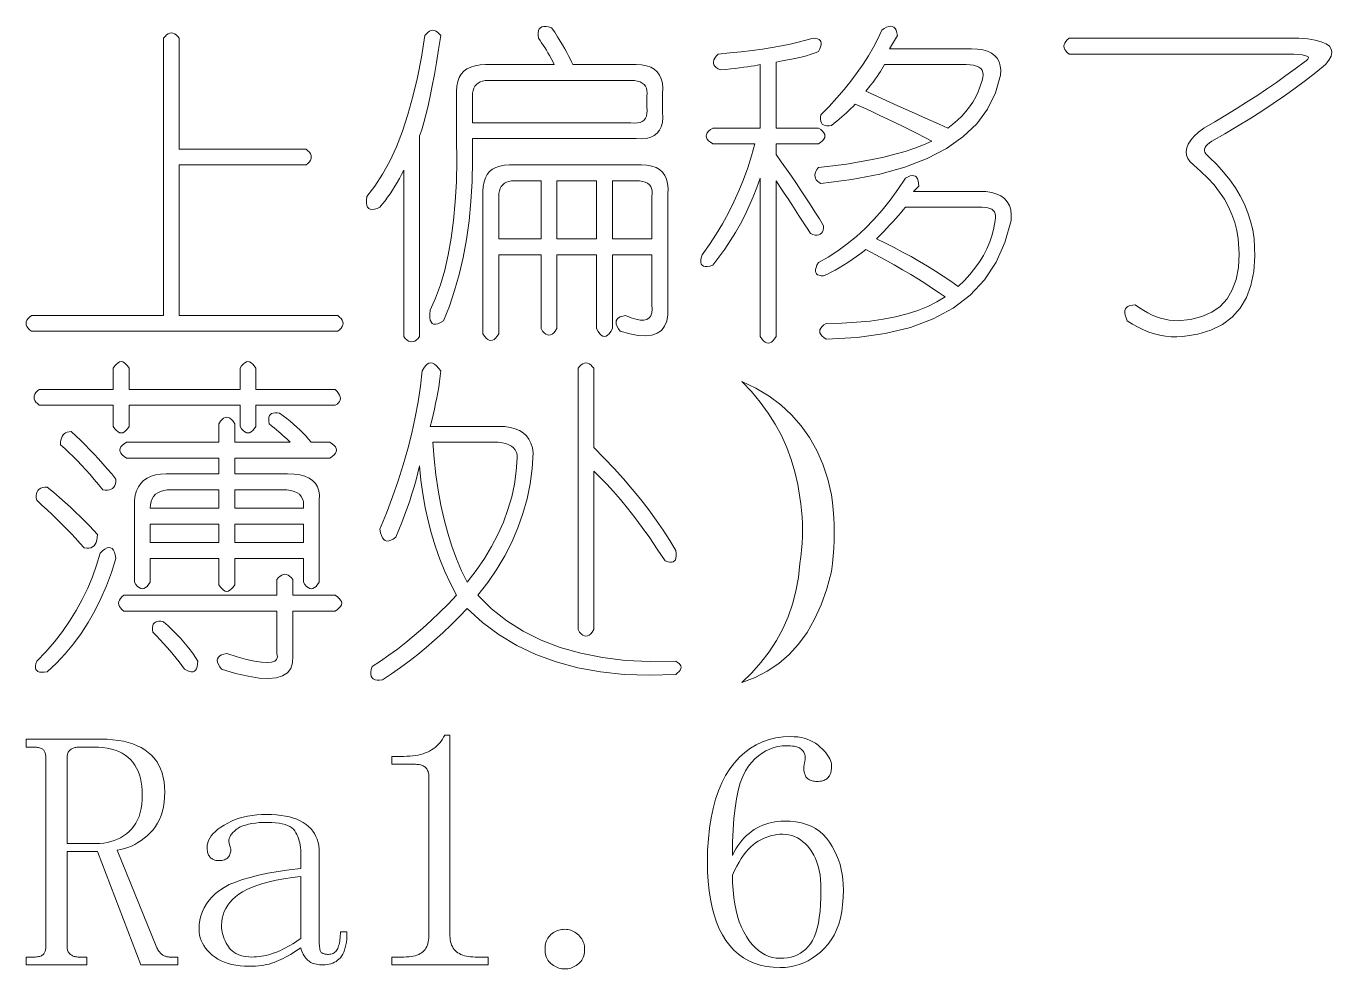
# Model space of a CAD drawing. Extents: x 0 to 297, y 0 to 210.
# Drawn here: x 119.54 to 139.32, y 30.98 to 45.27 of the extents above; entities that cross this region are included whole.
import ezdxf

# ---------------------------------------------------------------- set-up
doc = ezdxf.new("R2010")
doc.units = 0

msp = doc.modelspace()

# ---------------------------------------------------------------- linework, layer by layer
at = {"color": 255, "lineweight": 13}
for points in [[(121.861, 45.082), (121.861, 43.402), (123.781, 43.402), (123.81, 43.378), (123.832, 43.354), (123.848, 43.33), (123.858, 43.306), (123.861, 43.282), (123.858, 43.258), (123.848, 43.234), (123.832, 43.21), (123.81, 43.186), (123.781, 43.162), (121.861, 43.162), (121.861, 40.882), (124.261, 40.882), (124.29, 40.858), (124.312, 40.834), (124.328, 40.81), (124.338, 40.786), (124.341, 40.762), (124.338, 40.738), (124.328, 40.714), (124.312, 40.69), (124.29, 40.666), (124.261, 40.642), (119.621, 40.642), (119.592, 40.666), (119.57, 40.69), (119.554, 40.714), (119.544, 40.738), (119.541, 40.762), (119.544, 40.786), (119.554, 40.81), (119.57, 40.834), (119.592, 40.858), (119.621, 40.882), (121.621, 40.882), (121.621, 45.082), (121.645, 45.111), (121.669, 45.133), (121.693, 45.149), (121.717, 45.159), (121.741, 45.162), (121.765, 45.159), (121.789, 45.149), (121.813, 45.133), (121.837, 45.111)], [(125.581, 45.122), (125.605, 45.151), (125.629, 45.173), (125.653, 45.189), (125.677, 45.199), (125.701, 45.202), (125.725, 45.199), (125.749, 45.189), (125.773, 45.173), (125.797, 45.151), (125.821, 45.122), (125.789, 44.912), (125.757, 44.716), (125.725, 44.532), (125.693, 44.36), (125.661, 44.202), (125.629, 44.056), (125.597, 43.924), (125.565, 43.804), (125.533, 43.696), (125.501, 43.602), (125.501, 40.562), (125.477, 40.533), (125.453, 40.511), (125.429, 40.495), (125.405, 40.485), (125.381, 40.482), (125.357, 40.485), (125.333, 40.495), (125.309, 40.511), (125.285, 40.533), (125.261, 40.562), (125.261, 43.082), (125.229, 43.019), (125.195, 42.957), (125.161, 42.897), (125.127, 42.839), (125.091, 42.782), (125.055, 42.727), (125.017, 42.673), (124.979, 42.621), (124.941, 42.571), (124.901, 42.522), (124.856, 42.502), (124.816, 42.49), (124.782, 42.486), (124.754, 42.49), (124.731, 42.502), (124.714, 42.522), (124.702, 42.55), (124.696, 42.586), (124.696, 42.63), (124.701, 42.682), (124.825, 42.843), (124.941, 43.023), (125.049, 43.221), (125.149, 43.437), (125.241, 43.672), (125.325, 43.925), (125.401, 44.197), (125.469, 44.487), (125.529, 44.795)], [(127.501, 45.242), (127.547, 45.172), (127.591, 45.104), (127.631, 45.04), (127.667, 44.98), (127.701, 44.922), (127.731, 44.868), (127.759, 44.816), (127.783, 44.768), (127.803, 44.724), (127.821, 44.682), (128.781, 44.682), (128.864, 44.678), (128.938, 44.664), (129.002, 44.642), (129.056, 44.612), (129.101, 44.572), (129.136, 44.524), (129.162, 44.466), (129.178, 44.4), (129.184, 44.326), (129.181, 44.242), (129.181, 43.962), (129.184, 43.879), (129.178, 43.805), (129.162, 43.741), (129.136, 43.687), (129.101, 43.642), (129.056, 43.607), (129.002, 43.581), (128.938, 43.565), (128.864, 43.559), (128.781, 43.562), (126.301, 43.562), (126.304, 43.232), (126.296, 42.914), (126.278, 42.608), (126.25, 42.314), (126.211, 42.032), (126.162, 41.762), (126.102, 41.504), (126.032, 41.258), (125.952, 41.024), (125.861, 40.802), (125.816, 40.775), (125.776, 40.757), (125.742, 40.749), (125.714, 40.751), (125.691, 40.762), (125.674, 40.783), (125.662, 40.813), (125.656, 40.853), (125.656, 40.903), (125.661, 40.962), (125.744, 41.146), (125.818, 41.348), (125.882, 41.566), (125.936, 41.8), (125.981, 42.052), (126.016, 42.32), (126.042, 42.606), (126.058, 42.908), (126.064, 43.226), (126.061, 43.562), (126.061, 44.282), (126.065, 44.358), (126.079, 44.426), (126.101, 44.486), (126.131, 44.538), (126.171, 44.582), (126.219, 44.618), (126.277, 44.646), (126.343, 44.666), (126.417, 44.678), (126.501, 44.682), (127.541, 44.682), (127.517, 44.729), (127.493, 44.775), (127.469, 44.819), (127.445, 44.861), (127.421, 44.902), (127.397, 44.941), (127.373, 44.979), (127.349, 45.015), (127.325, 45.049), (127.301, 45.082), (127.296, 45.127), (127.296, 45.165), (127.302, 45.197), (127.314, 45.223), (127.331, 45.242), (127.354, 45.255), (127.382, 45.261), (127.416, 45.261), (127.456, 45.255)], [(132.501, 45.202), (132.539, 45.23), (132.575, 45.25), (132.607, 45.262), (132.635, 45.266), (132.661, 45.262), (132.683, 45.25), (132.703, 45.23), (132.719, 45.202), (132.731, 45.166), (132.741, 45.122), (132.621, 44.922), (133.861, 44.922), (133.952, 44.918), (134.032, 44.906), (134.102, 44.886), (134.162, 44.858), (134.211, 44.822), (134.25, 44.778), (134.278, 44.726), (134.296, 44.666), (134.304, 44.598), (134.301, 44.522), (134.223, 44.254), (134.103, 44.008), (133.939, 43.786), (133.731, 43.588), (133.481, 43.412), (133.187, 43.26), (132.851, 43.13), (132.471, 43.024), (132.047, 42.942), (131.581, 42.882), (131.552, 42.899), (131.528, 42.917), (131.51, 42.937), (131.498, 42.959), (131.491, 42.982), (131.49, 43.007), (131.494, 43.033), (131.504, 43.061), (131.52, 43.091), (131.541, 43.122), (131.76, 43.148), (131.968, 43.176), (132.166, 43.208), (132.354, 43.244), (132.531, 43.282), (132.698, 43.324), (132.854, 43.368), (133, 43.416), (133.136, 43.468), (133.261, 43.522), (133.156, 43.578), (133.048, 43.634), (132.938, 43.69), (132.826, 43.746), (132.711, 43.802), (132.594, 43.858), (132.474, 43.914), (132.352, 43.97), (132.228, 44.026), (132.101, 44.082), (132.069, 44.05), (132.035, 44.018), (132.001, 43.986), (131.967, 43.954), (131.931, 43.922), (131.895, 43.89), (131.857, 43.858), (131.819, 43.826), (131.781, 43.794), (131.741, 43.762), (131.703, 43.756), (131.671, 43.756), (131.643, 43.76), (131.619, 43.768), (131.601, 43.782), (131.587, 43.8), (131.579, 43.824), (131.575, 43.852), (131.575, 43.884), (131.581, 43.922), (131.705, 44.05), (131.823, 44.178), (131.933, 44.306), (132.035, 44.434), (132.131, 44.562), (132.219, 44.69), (132.301, 44.818), (132.375, 44.946), (132.441, 45.074)], [(131.461, 45.082), (131.498, 45.08), (131.528, 45.074), (131.552, 45.064), (131.57, 45.05), (131.581, 45.032), (131.586, 45.01), (131.584, 44.984), (131.576, 44.954), (131.562, 44.92), (131.541, 44.882), (131.506, 44.866), (131.464, 44.85), (131.416, 44.834), (131.362, 44.818), (131.301, 44.802), (131.234, 44.786), (131.16, 44.77), (131.08, 44.754), (130.994, 44.738), (130.901, 44.722), (130.901, 43.722), (131.541, 43.722), (131.577, 43.698), (131.605, 43.674), (131.625, 43.65), (131.637, 43.626), (131.641, 43.602), (131.637, 43.578), (131.625, 43.554), (131.605, 43.53), (131.577, 43.506), (131.541, 43.482), (130.901, 43.482), (130.901, 43.322), (130.98, 43.21), (131.058, 43.1), (131.134, 42.99), (131.208, 42.88), (131.281, 42.772), (131.352, 42.664), (131.422, 42.558), (131.49, 42.452), (131.556, 42.346), (131.621, 42.242), (131.619, 42.205), (131.613, 42.173), (131.603, 42.147), (131.589, 42.127), (131.571, 42.112), (131.549, 42.103), (131.523, 42.099), (131.493, 42.101), (131.459, 42.109), (131.421, 42.122), (131.38, 42.188), (131.336, 42.256), (131.29, 42.328), (131.242, 42.404), (131.191, 42.482), (131.138, 42.564), (131.082, 42.648), (131.024, 42.736), (130.964, 42.828), (130.901, 42.922), (130.901, 40.562), (130.877, 40.526), (130.853, 40.498), (130.829, 40.478), (130.805, 40.466), (130.781, 40.462), (130.757, 40.466), (130.733, 40.478), (130.709, 40.498), (130.685, 40.526), (130.661, 40.562), (130.661, 42.962), (130.611, 42.819), (130.555, 42.679), (130.495, 42.541), (130.431, 42.405), (130.361, 42.272), (130.287, 42.141), (130.207, 42.013), (130.123, 41.887), (130.035, 41.763), (129.941, 41.642), (129.896, 41.629), (129.858, 41.623), (129.826, 41.623), (129.8, 41.629), (129.781, 41.642), (129.768, 41.661), (129.762, 41.687), (129.762, 41.719), (129.768, 41.757), (129.781, 41.802), (129.89, 41.956), (129.992, 42.112), (130.088, 42.272), (130.178, 42.436), (130.261, 42.602), (130.338, 42.772), (130.408, 42.944), (130.472, 43.12), (130.53, 43.3), (130.581, 43.482), (129.941, 43.482), (129.905, 43.506), (129.877, 43.53), (129.857, 43.554), (129.845, 43.578), (129.841, 43.602), (129.845, 43.626), (129.857, 43.65), (129.877, 43.674), (129.905, 43.698), (129.941, 43.722), (130.661, 43.722), (130.661, 44.682), (130.619, 44.674), (130.573, 44.666), (130.523, 44.658), (130.469, 44.65), (130.411, 44.642), (130.349, 44.634), (130.283, 44.626), (130.213, 44.618), (130.139, 44.61), (130.061, 44.602), (130.025, 44.619), (129.995, 44.637), (129.973, 44.657), (129.959, 44.679), (129.951, 44.702), (129.951, 44.727), (129.957, 44.753), (129.971, 44.781), (129.993, 44.811), (130.021, 44.842), (130.201, 44.859), (130.373, 44.877), (130.537, 44.897), (130.693, 44.919), (130.841, 44.942), (130.981, 44.967), (131.113, 44.993), (131.237, 45.021), (131.353, 45.051)], [(135.341, 45.082), (138.821, 45.082), (138.955, 45.071), (139.067, 45.053), (139.159, 45.029), (139.231, 44.999), (139.281, 44.962), (139.311, 44.919), (139.319, 44.869), (139.307, 44.813), (139.275, 44.751), (139.221, 44.682), (139.074, 44.562), (138.922, 44.444), (138.764, 44.326), (138.6, 44.208), (138.431, 44.092), (138.256, 43.976), (138.076, 43.862), (137.89, 43.748), (137.698, 43.634), (137.501, 43.522), (137.465, 43.498), (137.435, 43.474), (137.413, 43.45), (137.399, 43.426), (137.391, 43.402), (137.391, 43.378), (137.397, 43.354), (137.411, 43.33), (137.433, 43.306), (137.461, 43.282), (137.576, 43.169), (137.68, 43.053), (137.774, 42.935), (137.858, 42.815), (137.931, 42.692), (137.994, 42.567), (138.046, 42.439), (138.088, 42.309), (138.12, 42.177), (138.141, 42.042), (138.152, 41.782), (138.136, 41.548), (138.094, 41.338), (138.026, 41.152), (137.931, 40.992), (137.81, 40.856), (137.662, 40.746), (137.488, 40.66), (137.288, 40.598), (137.061, 40.562), (136.973, 40.557), (136.887, 40.559), (136.801, 40.567), (136.715, 40.581), (136.631, 40.602), (136.547, 40.629), (136.465, 40.663), (136.383, 40.703), (136.301, 40.749), (136.221, 40.802), (136.201, 40.848), (136.187, 40.888), (136.181, 40.924), (136.183, 40.956), (136.191, 40.982), (136.207, 41.004), (136.229, 41.02), (136.259, 41.032), (136.297, 41.04), (136.341, 41.042), (136.405, 40.996), (136.469, 40.956), (136.533, 40.92), (136.597, 40.888), (136.661, 40.862), (136.725, 40.84), (136.789, 40.824), (136.853, 40.812), (136.917, 40.804), (136.981, 40.802), (137.177, 40.822), (137.351, 40.864), (137.501, 40.93), (137.627, 41.02), (137.731, 41.132), (137.811, 41.268), (137.869, 41.426), (137.903, 41.608), (137.913, 41.814), (137.901, 42.042), (137.88, 42.168), (137.848, 42.292), (137.806, 42.412), (137.754, 42.528), (137.691, 42.642), (137.618, 42.752), (137.534, 42.86), (137.44, 42.964), (137.336, 43.064), (137.221, 43.162), (137.172, 43.211), (137.138, 43.261), (137.118, 43.313), (137.112, 43.367), (137.121, 43.422), (137.144, 43.479), (137.182, 43.537), (137.234, 43.597), (137.3, 43.659), (137.381, 43.722), (137.547, 43.818), (137.711, 43.916), (137.871, 44.014), (138.027, 44.112), (138.181, 44.212), (138.331, 44.312), (138.479, 44.414), (138.623, 44.516), (138.763, 44.618), (138.901, 44.722), (138.935, 44.745), (138.955, 44.765), (138.963, 44.783), (138.959, 44.799), (138.941, 44.812), (138.911, 44.823), (138.867, 44.831), (138.811, 44.837), (138.743, 44.841), (138.661, 44.842), (135.341, 44.842), (135.312, 44.866), (135.29, 44.89), (135.274, 44.914), (135.264, 44.938), (135.261, 44.962), (135.264, 44.986), (135.274, 45.01), (135.29, 45.034), (135.312, 45.058)], [(133.781, 44.682), (132.541, 44.682), (132.524, 44.649), (132.504, 44.615), (132.482, 44.579), (132.458, 44.541), (132.431, 44.502), (132.402, 44.461), (132.37, 44.419), (132.336, 44.375), (132.3, 44.329), (132.261, 44.282), (132.381, 44.226), (132.503, 44.17), (132.625, 44.114), (132.747, 44.058), (132.871, 44.002), (132.995, 43.946), (133.121, 43.89), (133.247, 43.834), (133.373, 43.778), (133.501, 43.722), (133.578, 43.78), (133.65, 43.84), (133.716, 43.904), (133.776, 43.972), (133.831, 44.042), (133.88, 44.116), (133.924, 44.192), (133.962, 44.272), (133.994, 44.356), (134.021, 44.442), (134.033, 44.488), (134.037, 44.528), (134.033, 44.564), (134.021, 44.596), (134.001, 44.622), (133.973, 44.644), (133.937, 44.66), (133.893, 44.672), (133.841, 44.68)], [(128.701, 44.442), (126.541, 44.442), (126.495, 44.44), (126.455, 44.432), (126.419, 44.42), (126.387, 44.404), (126.361, 44.382), (126.339, 44.356), (126.323, 44.324), (126.311, 44.288), (126.303, 44.248), (126.301, 44.202), (126.301, 43.802), (128.701, 43.802), (128.754, 43.797), (128.8, 43.799), (128.84, 43.807), (128.874, 43.821), (128.901, 43.842), (128.922, 43.869), (128.936, 43.903), (128.944, 43.943), (128.946, 43.989), (128.941, 44.042), (128.941, 44.202), (128.946, 44.248), (128.944, 44.288), (128.936, 44.324), (128.922, 44.356), (128.901, 44.382), (128.874, 44.404), (128.84, 44.42), (128.8, 44.432), (128.754, 44.44)], [(126.861, 43.162), (128.861, 43.162), (128.944, 43.158), (129.018, 43.144), (129.082, 43.122), (129.136, 43.092), (129.181, 43.052), (129.216, 43.004), (129.242, 42.946), (129.258, 42.88), (129.264, 42.806), (129.261, 42.722), (129.261, 41.002), (129.261, 40.89), (129.245, 40.796), (129.213, 40.718), (129.165, 40.656), (129.101, 40.612), (129.021, 40.584), (128.925, 40.574), (128.813, 40.58), (128.685, 40.602), (128.541, 40.642), (128.513, 40.68), (128.493, 40.716), (128.481, 40.748), (128.477, 40.776), (128.481, 40.802), (128.493, 40.824), (128.513, 40.844), (128.541, 40.86), (128.577, 40.872), (128.621, 40.882), (128.704, 40.848), (128.778, 40.824), (128.842, 40.812), (128.896, 40.812), (128.941, 40.822), (128.976, 40.844), (129.002, 40.876), (129.018, 40.92), (129.024, 40.976), (129.021, 41.042), (129.021, 41.802), (128.421, 41.802), (128.421, 40.682), (128.397, 40.639), (128.373, 40.605), (128.349, 40.581), (128.325, 40.567), (128.301, 40.562), (128.277, 40.567), (128.253, 40.581), (128.229, 40.605), (128.205, 40.639), (128.181, 40.682), (128.181, 41.802), (127.581, 41.802), (127.581, 40.682), (127.557, 40.646), (127.533, 40.618), (127.509, 40.598), (127.485, 40.586), (127.461, 40.582), (127.437, 40.586), (127.413, 40.598), (127.389, 40.618), (127.365, 40.646), (127.341, 40.682), (127.341, 41.802), (126.701, 41.802), (126.701, 40.602), (126.677, 40.566), (126.653, 40.538), (126.629, 40.518), (126.605, 40.506), (126.581, 40.502), (126.557, 40.506), (126.533, 40.518), (126.509, 40.538), (126.485, 40.566), (126.461, 40.602), (126.461, 42.762), (126.465, 42.838), (126.477, 42.906), (126.497, 42.966), (126.525, 43.018), (126.561, 43.062), (126.605, 43.098), (126.657, 43.126), (126.717, 43.146), (126.785, 43.158)], [(127.341, 42.922), (126.941, 42.922), (126.895, 42.92), (126.855, 42.912), (126.819, 42.9), (126.787, 42.884), (126.761, 42.862), (126.739, 42.836), (126.723, 42.804), (126.711, 42.768), (126.703, 42.728), (126.701, 42.682), (126.701, 42.042), (127.341, 42.042)], [(128.181, 42.922), (127.581, 42.922), (127.581, 42.042), (128.181, 42.042)], [(128.781, 42.922), (128.421, 42.922), (128.421, 42.042), (129.021, 42.042), (129.021, 42.682), (129.026, 42.728), (129.024, 42.768), (129.016, 42.804), (129.002, 42.836), (128.981, 42.862), (128.954, 42.884), (128.92, 42.9), (128.88, 42.912), (128.834, 42.92)], [(133.061, 42.842), (132.981, 42.762), (133.981, 42.762), (134.079, 42.758), (134.167, 42.744), (134.243, 42.722), (134.307, 42.692), (134.361, 42.652), (134.403, 42.604), (134.435, 42.546), (134.455, 42.48), (134.463, 42.406), (134.461, 42.322), (134.368, 41.987), (134.234, 41.687), (134.058, 41.421), (133.84, 41.189), (133.581, 40.992), (133.28, 40.829), (132.938, 40.701), (132.554, 40.607), (132.128, 40.547), (131.661, 40.522), (131.625, 40.546), (131.597, 40.57), (131.577, 40.594), (131.565, 40.618), (131.561, 40.642), (131.565, 40.666), (131.577, 40.69), (131.597, 40.714), (131.625, 40.738), (131.661, 40.762), (131.895, 40.766), (132.117, 40.778), (132.327, 40.798), (132.525, 40.826), (132.711, 40.862), (132.885, 40.906), (133.047, 40.958), (133.197, 41.018), (133.335, 41.086), (133.461, 41.162), (133.37, 41.227), (133.272, 41.293), (133.168, 41.361), (133.058, 41.431), (132.941, 41.502), (132.818, 41.575), (132.688, 41.649), (132.552, 41.725), (132.41, 41.803), (132.261, 41.882), (132.19, 41.828), (132.12, 41.776), (132.052, 41.728), (131.986, 41.684), (131.921, 41.642), (131.858, 41.604), (131.796, 41.568), (131.736, 41.536), (131.678, 41.508), (131.621, 41.482), (131.584, 41.484), (131.554, 41.49), (131.53, 41.5), (131.512, 41.514), (131.501, 41.532), (131.496, 41.554), (131.498, 41.58), (131.506, 41.61), (131.52, 41.644), (131.541, 41.682), (131.691, 41.767), (131.837, 41.861), (131.979, 41.965), (132.117, 42.079), (132.251, 42.202), (132.381, 42.335), (132.507, 42.477), (132.629, 42.629), (132.747, 42.791), (132.861, 42.962), (132.899, 42.982), (132.933, 42.996), (132.963, 43.002), (132.989, 43), (133.011, 42.992), (133.029, 42.976), (133.043, 42.954), (133.053, 42.924), (133.059, 42.886)], [(134.021, 42.522), (132.861, 42.522), (132.828, 42.481), (132.792, 42.439), (132.754, 42.395), (132.714, 42.349), (132.671, 42.302), (132.626, 42.253), (132.578, 42.203), (132.528, 42.151), (132.476, 42.097), (132.421, 42.042), (132.556, 41.977), (132.688, 41.911), (132.818, 41.843), (132.946, 41.773), (133.071, 41.702), (133.194, 41.629), (133.314, 41.555), (133.432, 41.479), (133.548, 41.401), (133.661, 41.322), (133.753, 41.411), (133.837, 41.503), (133.913, 41.597), (133.981, 41.693), (134.041, 41.792), (134.093, 41.893), (134.137, 41.997), (134.173, 42.103), (134.201, 42.211), (134.221, 42.322), (134.226, 42.36), (134.226, 42.394), (134.22, 42.424), (134.208, 42.45), (134.191, 42.472), (134.168, 42.49), (134.14, 42.504), (134.106, 42.514), (134.066, 42.52)], [(120.861, 40.082), (120.885, 40.118), (120.909, 40.146), (120.933, 40.166), (120.957, 40.178), (120.981, 40.182), (121.005, 40.178), (121.029, 40.166), (121.053, 40.146), (121.077, 40.118), (121.101, 40.082), (121.101, 39.762), (122.781, 39.762), (122.781, 40.082), (122.805, 40.118), (122.829, 40.146), (122.853, 40.166), (122.877, 40.178), (122.901, 40.182), (122.925, 40.178), (122.949, 40.166), (122.973, 40.146), (122.997, 40.118), (123.021, 40.082), (123.021, 39.762), (124.221, 39.762), (124.25, 39.731), (124.272, 39.701), (124.288, 39.673), (124.298, 39.647), (124.301, 39.622), (124.298, 39.599), (124.288, 39.577), (124.272, 39.557), (124.25, 39.539), (124.221, 39.522), (123.021, 39.522), (123.021, 39.202), (122.997, 39.166), (122.973, 39.138), (122.949, 39.118), (122.925, 39.106), (122.901, 39.102), (122.877, 39.106), (122.853, 39.118), (122.829, 39.138), (122.805, 39.166), (122.781, 39.202), (122.781, 39.522), (121.101, 39.522), (121.101, 39.202), (121.077, 39.166), (121.053, 39.138), (121.029, 39.118), (121.005, 39.106), (120.981, 39.102), (120.957, 39.106), (120.933, 39.118), (120.909, 39.138), (120.885, 39.166), (120.861, 39.202), (120.861, 39.522), (119.741, 39.522), (119.712, 39.546), (119.69, 39.57), (119.674, 39.594), (119.664, 39.618), (119.661, 39.642), (119.664, 39.666), (119.674, 39.69), (119.69, 39.714), (119.712, 39.738), (119.741, 39.762), (120.861, 39.762)], [(125.541, 40.042), (125.565, 40.085), (125.591, 40.119), (125.617, 40.143), (125.643, 40.157), (125.671, 40.162), (125.699, 40.157), (125.729, 40.143), (125.759, 40.119), (125.789, 40.085), (125.821, 40.042), (125.812, 39.962), (125.802, 39.88), (125.79, 39.798), (125.776, 39.716), (125.761, 39.632), (125.744, 39.548), (125.726, 39.462), (125.706, 39.376), (125.684, 39.29), (125.661, 39.202), (126.701, 39.202), (126.793, 39.198), (126.875, 39.186), (126.949, 39.166), (127.015, 39.138), (127.071, 39.102), (127.119, 39.058), (127.157, 39.006), (127.187, 38.946), (127.209, 38.878), (127.221, 38.802), (127.205, 38.564), (127.175, 38.332), (127.129, 38.104), (127.067, 37.88), (126.991, 37.662), (126.899, 37.448), (126.793, 37.24), (126.671, 37.036), (126.533, 36.836), (126.381, 36.642), (126.591, 36.438), (126.821, 36.256), (127.071, 36.098), (127.341, 35.964), (127.631, 35.852), (127.941, 35.764), (128.271, 35.698), (128.621, 35.656), (128.991, 35.638), (129.381, 35.642), (129.41, 35.626), (129.432, 35.608), (129.448, 35.59), (129.458, 35.572), (129.461, 35.552), (129.458, 35.532), (129.448, 35.51), (129.432, 35.488), (129.41, 35.466), (129.381, 35.442), (128.982, 35.43), (128.602, 35.444), (128.24, 35.482), (127.896, 35.544), (127.571, 35.632), (127.264, 35.744), (126.976, 35.882), (126.706, 36.044), (126.454, 36.23), (126.221, 36.442), (126.1, 36.316), (125.978, 36.194), (125.854, 36.076), (125.728, 35.962), (125.601, 35.852), (125.472, 35.746), (125.342, 35.644), (125.21, 35.546), (125.076, 35.452), (124.941, 35.362), (124.896, 35.357), (124.858, 35.357), (124.826, 35.363), (124.8, 35.375), (124.781, 35.392), (124.768, 35.415), (124.762, 35.443), (124.762, 35.477), (124.768, 35.517), (124.781, 35.562), (124.909, 35.645), (125.037, 35.733), (125.165, 35.827), (125.293, 35.927), (125.421, 36.032), (125.549, 36.143), (125.677, 36.259), (125.805, 36.381), (125.933, 36.509), (126.061, 36.642), (125.969, 36.82), (125.885, 37.002), (125.809, 37.188), (125.741, 37.378), (125.681, 37.572), (125.629, 37.77), (125.585, 37.972), (125.549, 38.178), (125.521, 38.388), (125.501, 38.602), (125.476, 38.498), (125.448, 38.392), (125.418, 38.286), (125.386, 38.18), (125.351, 38.072), (125.314, 37.964), (125.274, 37.854), (125.232, 37.744), (125.188, 37.634), (125.141, 37.522), (125.103, 37.494), (125.067, 37.476), (125.035, 37.466), (125.007, 37.464), (124.981, 37.472), (124.959, 37.488), (124.939, 37.514), (124.923, 37.548), (124.911, 37.59), (124.901, 37.642), (125.001, 37.889), (125.093, 38.135), (125.177, 38.379), (125.253, 38.621), (125.321, 38.862), (125.381, 39.101), (125.433, 39.339), (125.477, 39.575), (125.513, 39.809)], [(128.141, 40.082), (128.141, 38.882), (128.297, 38.722), (128.447, 38.564), (128.589, 38.406), (128.723, 38.248), (128.851, 38.092), (128.971, 37.936), (129.085, 37.782), (129.191, 37.628), (129.289, 37.474), (129.381, 37.322), (129.387, 37.277), (129.387, 37.239), (129.383, 37.207), (129.375, 37.181), (129.361, 37.162), (129.343, 37.149), (129.319, 37.143), (129.291, 37.143), (129.259, 37.149), (129.221, 37.162), (129.102, 37.341), (128.986, 37.511), (128.872, 37.671), (128.76, 37.821), (128.651, 37.962), (128.544, 38.093), (128.44, 38.215), (128.338, 38.327), (128.238, 38.429), (128.141, 38.522), (128.141, 36.122), (128.117, 36.086), (128.093, 36.058), (128.069, 36.038), (128.045, 36.026), (128.021, 36.022), (127.997, 36.026), (127.973, 36.038), (127.949, 36.058), (127.925, 36.086), (127.901, 36.122), (127.901, 40.082), (127.925, 40.111), (127.949, 40.133), (127.973, 40.149), (127.997, 40.159), (128.021, 40.162), (128.045, 40.159), (128.069, 40.149), (128.093, 40.133), (128.117, 40.111)], [(130.381, 39.882), (130.596, 39.778), (130.794, 39.66), (130.974, 39.526), (131.136, 39.376), (131.281, 39.212), (131.408, 39.032), (131.518, 38.838), (131.61, 38.628), (131.684, 38.402), (131.741, 38.162), (131.755, 38.05), (131.767, 37.936), (131.775, 37.822), (131.779, 37.708), (131.781, 37.592), (131.779, 37.476), (131.775, 37.358), (131.767, 37.24), (131.755, 37.122), (131.741, 37.002), (131.67, 36.74), (131.584, 36.5), (131.484, 36.28), (131.37, 36.08), (131.241, 35.902), (131.098, 35.744), (130.94, 35.608), (130.768, 35.492), (130.582, 35.396), (130.381, 35.322), (130.534, 35.47), (130.672, 35.624), (130.796, 35.786), (130.906, 35.956), (131.001, 36.132), (131.082, 36.316), (131.148, 36.506), (131.2, 36.704), (131.238, 36.91), (131.261, 37.122), (131.275, 37.226), (131.287, 37.328), (131.295, 37.43), (131.299, 37.532), (131.301, 37.632), (131.299, 37.732), (131.295, 37.83), (131.287, 37.928), (131.275, 38.026), (131.261, 38.122), (131.231, 38.32), (131.187, 38.512), (131.131, 38.7), (131.063, 38.884), (130.981, 39.062), (130.887, 39.236), (130.779, 39.404), (130.659, 39.568), (130.527, 39.728)], [(122.701, 39.242), (122.701, 38.962), (123.541, 38.962), (123.516, 38.986), (123.49, 39.012), (123.462, 39.038), (123.432, 39.064), (123.401, 39.092), (123.368, 39.12), (123.334, 39.15), (123.298, 39.18), (123.26, 39.21), (123.221, 39.242), (123.215, 39.28), (123.215, 39.312), (123.219, 39.34), (123.227, 39.364), (123.241, 39.382), (123.259, 39.396), (123.283, 39.404), (123.311, 39.408), (123.343, 39.408), (123.381, 39.402), (123.436, 39.362), (123.49, 39.32), (123.542, 39.278), (123.592, 39.236), (123.641, 39.192), (123.688, 39.148), (123.734, 39.102), (123.778, 39.056), (123.82, 39.01), (123.861, 38.962), (124.141, 38.962), (124.177, 38.938), (124.205, 38.914), (124.225, 38.89), (124.237, 38.866), (124.241, 38.842), (124.237, 38.818), (124.225, 38.794), (124.205, 38.77), (124.177, 38.746), (124.141, 38.722), (122.701, 38.722), (122.701, 38.482), (123.501, 38.482), (123.599, 38.478), (123.687, 38.466), (123.763, 38.446), (123.827, 38.418), (123.881, 38.382), (123.923, 38.338), (123.955, 38.286), (123.975, 38.226), (123.983, 38.158), (123.981, 38.082), (123.981, 36.842), (123.957, 36.806), (123.933, 36.778), (123.909, 36.758), (123.885, 36.746), (123.861, 36.742), (123.837, 36.746), (123.813, 36.758), (123.789, 36.778), (123.765, 36.806), (123.741, 36.842), (123.741, 37.202), (122.701, 37.202), (122.701, 36.802), (122.677, 36.766), (122.653, 36.738), (122.629, 36.718), (122.605, 36.706), (122.581, 36.702), (122.557, 36.706), (122.533, 36.718), (122.509, 36.738), (122.485, 36.766), (122.461, 36.802), (122.461, 37.202), (121.421, 37.202), (121.421, 36.842), (121.397, 36.806), (121.373, 36.778), (121.349, 36.758), (121.325, 36.746), (121.301, 36.742), (121.277, 36.746), (121.253, 36.758), (121.229, 36.778), (121.205, 36.806), (121.181, 36.842), (121.181, 38.082), (121.193, 38.158), (121.213, 38.226), (121.241, 38.286), (121.277, 38.338), (121.321, 38.382), (121.373, 38.418), (121.433, 38.446), (121.501, 38.466), (121.577, 38.478), (121.661, 38.482), (122.461, 38.482), (122.461, 38.722), (121.061, 38.722), (121.025, 38.746), (120.997, 38.77), (120.977, 38.794), (120.965, 38.818), (120.961, 38.842), (120.965, 38.866), (120.977, 38.89), (120.997, 38.914), (121.025, 38.938), (121.061, 38.962), (122.461, 38.962), (122.461, 39.242), (122.485, 39.278), (122.509, 39.306), (122.533, 39.326), (122.557, 39.338), (122.581, 39.342), (122.605, 39.338), (122.629, 39.326), (122.653, 39.306), (122.677, 39.278)], [(120.221, 39.122), (120.293, 39.057), (120.363, 38.991), (120.433, 38.923), (120.503, 38.853), (120.571, 38.782), (120.639, 38.709), (120.705, 38.635), (120.771, 38.559), (120.837, 38.481), (120.901, 38.402), (120.899, 38.364), (120.893, 38.332), (120.883, 38.304), (120.869, 38.28), (120.851, 38.262), (120.829, 38.248), (120.803, 38.24), (120.773, 38.236), (120.739, 38.236), (120.701, 38.242), (120.637, 38.321), (120.573, 38.397), (120.509, 38.471), (120.445, 38.543), (120.381, 38.612), (120.317, 38.679), (120.253, 38.743), (120.189, 38.805), (120.125, 38.865), (120.061, 38.922), (120.063, 38.96), (120.067, 38.994), (120.075, 39.024), (120.087, 39.05), (120.101, 39.072), (120.119, 39.09), (120.139, 39.104), (120.163, 39.114), (120.191, 39.12)], [(126.981, 38.722), (126.977, 38.768), (126.967, 38.808), (126.949, 38.844), (126.923, 38.876), (126.891, 38.902), (126.851, 38.924), (126.805, 38.94), (126.751, 38.952), (126.689, 38.96), (126.621, 38.962), (125.701, 38.962), (125.721, 38.71), (125.747, 38.468), (125.781, 38.234), (125.823, 38.008), (125.871, 37.792), (125.927, 37.584), (125.989, 37.386), (126.059, 37.196), (126.137, 37.014), (126.221, 36.842), (126.358, 37.019), (126.482, 37.199), (126.592, 37.381), (126.688, 37.565), (126.771, 37.752), (126.84, 37.941), (126.896, 38.133), (126.938, 38.327), (126.966, 38.523)], [(119.861, 38.282), (119.955, 38.203), (120.045, 38.125), (120.131, 38.049), (120.213, 37.975), (120.291, 37.902), (120.365, 37.831), (120.435, 37.761), (120.501, 37.693), (120.563, 37.627), (120.621, 37.562), (120.619, 37.517), (120.613, 37.477), (120.603, 37.443), (120.589, 37.415), (120.571, 37.392), (120.549, 37.375), (120.523, 37.363), (120.493, 37.357), (120.459, 37.357), (120.421, 37.362), (120.356, 37.434), (120.29, 37.506), (120.222, 37.578), (120.152, 37.65), (120.081, 37.722), (120.008, 37.794), (119.934, 37.866), (119.858, 37.938), (119.78, 38.01), (119.701, 38.082), (119.695, 38.12), (119.695, 38.154), (119.699, 38.184), (119.707, 38.21), (119.721, 38.232), (119.739, 38.25), (119.763, 38.264), (119.791, 38.274), (119.823, 38.28)], [(122.461, 38.242), (121.741, 38.242), (121.68, 38.239), (121.626, 38.231), (121.578, 38.217), (121.536, 38.197), (121.501, 38.172), (121.472, 38.141), (121.45, 38.105), (121.434, 38.063), (121.424, 38.015), (121.421, 37.962), (122.461, 37.962)], [(123.421, 38.242), (122.701, 38.242), (122.701, 37.962), (123.741, 37.962), (123.745, 38.015), (123.741, 38.063), (123.729, 38.105), (123.709, 38.141), (123.681, 38.172), (123.645, 38.197), (123.601, 38.217), (123.549, 38.231), (123.489, 38.239)], [(122.461, 37.722), (121.421, 37.722), (121.421, 37.442), (122.461, 37.442)], [(123.741, 37.722), (122.701, 37.722), (122.701, 37.442), (123.741, 37.442)], [(120.661, 37.282), (120.699, 37.317), (120.735, 37.343), (120.767, 37.359), (120.795, 37.365), (120.821, 37.362), (120.843, 37.349), (120.863, 37.327), (120.879, 37.295), (120.891, 37.253), (120.901, 37.202), (120.833, 36.99), (120.757, 36.788), (120.673, 36.594), (120.581, 36.408), (120.481, 36.232), (120.373, 36.064), (120.257, 35.906), (120.133, 35.756), (120.001, 35.614), (119.861, 35.482), (119.816, 35.476), (119.778, 35.476), (119.746, 35.48), (119.72, 35.488), (119.701, 35.502), (119.688, 35.52), (119.682, 35.544), (119.682, 35.572), (119.688, 35.604), (119.701, 35.642), (119.84, 35.788), (119.97, 35.938), (120.09, 36.092), (120.2, 36.25), (120.301, 36.412), (120.392, 36.578), (120.474, 36.748), (120.546, 36.922), (120.608, 37.1)], [(123.581, 36.882), (123.581, 36.642), (124.221, 36.642), (124.257, 36.618), (124.285, 36.594), (124.305, 36.57), (124.317, 36.546), (124.321, 36.522), (124.317, 36.498), (124.305, 36.474), (124.285, 36.45), (124.257, 36.426), (124.221, 36.402), (123.581, 36.402), (123.581, 35.722), (123.577, 35.619), (123.551, 35.535), (123.501, 35.469), (123.427, 35.421), (123.331, 35.392), (123.211, 35.381), (123.069, 35.389), (122.903, 35.415), (122.713, 35.459), (122.501, 35.522), (122.473, 35.56), (122.453, 35.596), (122.441, 35.628), (122.437, 35.656), (122.441, 35.682), (122.453, 35.704), (122.473, 35.724), (122.501, 35.74), (122.537, 35.752), (122.581, 35.762), (122.74, 35.712), (122.88, 35.672), (123.002, 35.644), (123.106, 35.628), (123.191, 35.622), (123.258, 35.628), (123.306, 35.644), (123.336, 35.672), (123.348, 35.712), (123.341, 35.762), (123.341, 36.402), (121.021, 36.402), (120.992, 36.426), (120.97, 36.45), (120.954, 36.474), (120.944, 36.498), (120.941, 36.522), (120.944, 36.546), (120.954, 36.57), (120.97, 36.594), (120.992, 36.618), (121.021, 36.642), (123.341, 36.642), (123.341, 36.882), (123.365, 36.911), (123.389, 36.933), (123.413, 36.949), (123.437, 36.959), (123.461, 36.962), (123.485, 36.959), (123.509, 36.949), (123.533, 36.933), (123.557, 36.911)], [(121.621, 36.242), (121.691, 36.178), (121.757, 36.116), (121.819, 36.054), (121.877, 35.992), (121.931, 35.932), (121.981, 35.872), (122.027, 35.814), (122.069, 35.756), (122.107, 35.698), (122.141, 35.642), (122.139, 35.598), (122.133, 35.56), (122.123, 35.53), (122.109, 35.508), (122.091, 35.492), (122.069, 35.484), (122.043, 35.482), (122.013, 35.488), (121.979, 35.502), (121.941, 35.522), (121.9, 35.578), (121.858, 35.634), (121.814, 35.69), (121.768, 35.746), (121.721, 35.802), (121.672, 35.858), (121.622, 35.914), (121.57, 35.97), (121.516, 36.026), (121.461, 36.082), (121.455, 36.12), (121.455, 36.152), (121.459, 36.18), (121.467, 36.204), (121.481, 36.222), (121.499, 36.236), (121.523, 36.244), (121.551, 36.248), (121.583, 36.248)], [(121.641, 33.662), (121.639, 33.584), (121.632, 33.509), (121.621, 33.438), (121.606, 33.371), (121.586, 33.307), (121.562, 33.247), (121.533, 33.19), (121.5, 33.137), (121.463, 33.088), (121.421, 33.042), (121.376, 33), (121.331, 32.961), (121.284, 32.926), (121.235, 32.895), (121.186, 32.867), (121.135, 32.843), (121.084, 32.822), (121.031, 32.805), (120.976, 32.792), (120.921, 32.782), (121.521, 31.302), (121.529, 31.286), (121.537, 31.272), (121.546, 31.258), (121.555, 31.246), (121.564, 31.234), (121.573, 31.224), (121.582, 31.214), (121.591, 31.206), (121.601, 31.198), (121.611, 31.192), (121.621, 31.186), (121.631, 31.181), (121.642, 31.177), (121.653, 31.173), (121.664, 31.169), (121.675, 31.167), (121.686, 31.165), (121.697, 31.163), (121.709, 31.162), (121.721, 31.162), (121.841, 31.162), (121.841, 31.042), (121.281, 31.042), (120.621, 32.762), (120.161, 32.762), (120.161, 31.322), (120.162, 31.306), (120.163, 31.292), (120.166, 31.278), (120.169, 31.264), (120.174, 31.252), (120.179, 31.24), (120.186, 31.23), (120.193, 31.22), (120.202, 31.21), (120.211, 31.202), (120.221, 31.194), (120.232, 31.188), (120.244, 31.182), (120.256, 31.176), (120.269, 31.172), (120.282, 31.168), (120.296, 31.166), (120.31, 31.164), (120.325, 31.162), (120.341, 31.162), (120.461, 31.162), (120.461, 31.042), (119.541, 31.042), (119.541, 31.162), (119.661, 31.162), (119.68, 31.162), (119.699, 31.164), (119.716, 31.166), (119.731, 31.168), (119.746, 31.172), (119.759, 31.176), (119.772, 31.182), (119.783, 31.188), (119.792, 31.194), (119.801, 31.202), (119.809, 31.21), (119.815, 31.22), (119.821, 31.23), (119.827, 31.24), (119.831, 31.252), (119.835, 31.264), (119.837, 31.278), (119.839, 31.292), (119.841, 31.306), (119.841, 31.322), (119.841, 34.182), (119.841, 34.198), (119.839, 34.212), (119.837, 34.226), (119.835, 34.24), (119.831, 34.252), (119.827, 34.264), (119.821, 34.274), (119.815, 34.284), (119.809, 34.294), (119.801, 34.302), (119.792, 34.31), (119.783, 34.316), (119.772, 34.322), (119.759, 34.328), (119.746, 34.332), (119.731, 34.336), (119.716, 34.338), (119.699, 34.34), (119.68, 34.342), (119.661, 34.342), (119.541, 34.342), (119.541, 34.462), (120.681, 34.462), (120.771, 34.46), (120.857, 34.454), (120.938, 34.444), (121.015, 34.43), (121.089, 34.412), (121.157, 34.39), (121.222, 34.364), (121.283, 34.334), (121.339, 34.3), (121.391, 34.262), (121.439, 34.22), (121.481, 34.174), (121.519, 34.124), (121.551, 34.07), (121.579, 34.012), (121.601, 33.95), (121.619, 33.884), (121.631, 33.814), (121.639, 33.74)], [(125.961, 34.522), (125.961, 31.482), (125.962, 31.451), (125.965, 31.421), (125.97, 31.393), (125.977, 31.367), (125.986, 31.342), (125.997, 31.319), (126.01, 31.297), (126.025, 31.277), (126.042, 31.259), (126.061, 31.242), (126.082, 31.227), (126.104, 31.213), (126.128, 31.201), (126.154, 31.191), (126.181, 31.182), (126.21, 31.175), (126.24, 31.169), (126.272, 31.165), (126.306, 31.163), (126.341, 31.162), (126.541, 31.162), (126.541, 31.042), (125.081, 31.042), (125.081, 31.162), (125.261, 31.162), (125.3, 31.163), (125.337, 31.165), (125.371, 31.169), (125.403, 31.175), (125.434, 31.182), (125.461, 31.191), (125.487, 31.201), (125.511, 31.213), (125.532, 31.227), (125.551, 31.242), (125.568, 31.259), (125.583, 31.277), (125.597, 31.297), (125.609, 31.319), (125.619, 31.342), (125.627, 31.367), (125.633, 31.393), (125.637, 31.421), (125.64, 31.451), (125.641, 31.482), (125.641, 33.902), (125.641, 33.918), (125.639, 33.933), (125.637, 33.947), (125.633, 33.961), (125.629, 33.974), (125.623, 33.987), (125.617, 33.999), (125.609, 34.011), (125.601, 34.022), (125.591, 34.032), (125.581, 34.041), (125.569, 34.05), (125.557, 34.057), (125.543, 34.064), (125.529, 34.069), (125.513, 34.074), (125.497, 34.077), (125.479, 34.08), (125.461, 34.081), (125.441, 34.082), (125.081, 34.082), (125.081, 34.202), (125.261, 34.202), (125.308, 34.203), (125.353, 34.205), (125.397, 34.209), (125.439, 34.215), (125.479, 34.222), (125.517, 34.231), (125.553, 34.241), (125.587, 34.253), (125.62, 34.267), (125.651, 34.282), (125.68, 34.299), (125.708, 34.317), (125.735, 34.337), (125.76, 34.359), (125.784, 34.382), (125.806, 34.407), (125.827, 34.433), (125.846, 34.461), (125.864, 34.491), (125.881, 34.522)], [(131.021, 33.222), (131.114, 33.219), (131.202, 33.209), (131.285, 33.193), (131.362, 33.171), (131.434, 33.142), (131.5, 33.107), (131.561, 33.065), (131.616, 33.017), (131.666, 32.963), (131.711, 32.902), (131.751, 32.837), (131.787, 32.771), (131.818, 32.703), (131.845, 32.633), (131.869, 32.562), (131.887, 32.489), (131.902, 32.415), (131.913, 32.339), (131.919, 32.261), (131.921, 32.182), (131.918, 32.065), (131.909, 31.954), (131.895, 31.85), (131.875, 31.752), (131.849, 31.659), (131.817, 31.574), (131.779, 31.494), (131.735, 31.42), (131.686, 31.353), (131.631, 31.292), (131.572, 31.237), (131.511, 31.188), (131.449, 31.144), (131.385, 31.106), (131.319, 31.074), (131.251, 31.048), (131.181, 31.028), (131.109, 31.014), (131.036, 31.005), (130.961, 31.002), (130.856, 31.006), (130.755, 31.018), (130.66, 31.039), (130.571, 31.068), (130.486, 31.104), (130.407, 31.15), (130.332, 31.203), (130.263, 31.264), (130.2, 31.334), (130.141, 31.412), (130.088, 31.498), (130.04, 31.591), (129.998, 31.691), (129.962, 31.799), (129.931, 31.914), (129.906, 32.037), (129.886, 32.167), (129.872, 32.305), (129.864, 32.45), (129.861, 32.602), (129.864, 32.782), (129.875, 32.953), (129.892, 33.115), (129.915, 33.269), (129.946, 33.414), (129.983, 33.551), (130.028, 33.679), (130.079, 33.799), (130.136, 33.91), (130.201, 34.012), (130.271, 34.105), (130.347, 34.188), (130.427, 34.262), (130.511, 34.326), (130.601, 34.379), (130.695, 34.424), (130.795, 34.458), (130.899, 34.482), (131.007, 34.497), (131.121, 34.502), (131.176, 34.5), (131.229, 34.496), (131.279, 34.488), (131.327, 34.476), (131.374, 34.462), (131.417, 34.444), (131.459, 34.424), (131.499, 34.4), (131.536, 34.372), (131.571, 34.342), (131.603, 34.31), (131.632, 34.28), (131.658, 34.25), (131.68, 34.22), (131.699, 34.192), (131.714, 34.164), (131.726, 34.138), (131.734, 34.112), (131.739, 34.086), (131.741, 34.062), (131.741, 34.039), (131.739, 34.016), (131.737, 33.995), (131.733, 33.976), (131.729, 33.957), (131.723, 33.94), (131.717, 33.923), (131.709, 33.908), (131.701, 33.895), (131.691, 33.882), (131.68, 33.871), (131.668, 33.86), (131.655, 33.851), (131.64, 33.844), (131.624, 33.837), (131.606, 33.832), (131.587, 33.827), (131.566, 33.824), (131.544, 33.823), (131.521, 33.822), (131.502, 33.822), (131.483, 33.824), (131.466, 33.826), (131.449, 33.83), (131.434, 33.834), (131.419, 33.84), (131.406, 33.846), (131.393, 33.854), (131.382, 33.862), (131.371, 33.872), (131.362, 33.882), (131.353, 33.894), (131.346, 33.906), (131.339, 33.92), (131.334, 33.934), (131.329, 33.95), (131.326, 33.966), (131.323, 33.984), (131.322, 34.002), (131.321, 34.022), (131.321, 34.03), (131.321, 34.038), (131.322, 34.046), (131.323, 34.054), (131.324, 34.062), (131.325, 34.07), (131.326, 34.078), (131.327, 34.086), (131.329, 34.094), (131.331, 34.102), (131.333, 34.11), (131.335, 34.118), (131.336, 34.126), (131.337, 34.134), (131.339, 34.142), (131.339, 34.15), (131.34, 34.158), (131.341, 34.166), (131.341, 34.174), (131.341, 34.182), (131.34, 34.198), (131.339, 34.213), (131.336, 34.227), (131.331, 34.241), (131.326, 34.254), (131.319, 34.267), (131.312, 34.279), (131.303, 34.291), (131.292, 34.302), (131.281, 34.312), (131.268, 34.321), (131.253, 34.33), (131.236, 34.337), (131.217, 34.344), (131.196, 34.349), (131.173, 34.354), (131.148, 34.357), (131.121, 34.36), (131.092, 34.361), (131.061, 34.362), (130.994, 34.359), (130.929, 34.35), (130.866, 34.334), (130.805, 34.312), (130.746, 34.284), (130.689, 34.25), (130.634, 34.21), (130.581, 34.164), (130.53, 34.111), (130.481, 34.052), (130.435, 33.983), (130.395, 33.899), (130.359, 33.8), (130.327, 33.687), (130.301, 33.559), (130.279, 33.417), (130.263, 33.26), (130.251, 33.089), (130.243, 32.903), (130.241, 32.702), (130.266, 32.753), (130.293, 32.801), (130.321, 32.846), (130.351, 32.889), (130.384, 32.929), (130.417, 32.967), (130.453, 33.002), (130.491, 33.035), (130.53, 33.065), (130.571, 33.092), (130.613, 33.117), (130.656, 33.139), (130.7, 33.158), (130.744, 33.175), (130.789, 33.189), (130.834, 33.201), (130.88, 33.21), (130.926, 33.217), (130.973, 33.221)], [(120.161, 32.882), (120.601, 32.882), (120.66, 32.884), (120.717, 32.889), (120.772, 32.898), (120.825, 32.911), (120.876, 32.927), (120.925, 32.947), (120.972, 32.97), (121.017, 32.997), (121.06, 33.028), (121.101, 33.062), (121.139, 33.1), (121.173, 33.142), (121.203, 33.188), (121.229, 33.238), (121.251, 33.292), (121.269, 33.35), (121.283, 33.412), (121.293, 33.478), (121.299, 33.548), (121.301, 33.622), (121.299, 33.688), (121.294, 33.752), (121.285, 33.812), (121.272, 33.87), (121.256, 33.924), (121.236, 33.976), (121.213, 34.024), (121.186, 34.07), (121.155, 34.112), (121.121, 34.152), (121.083, 34.188), (121.041, 34.22), (120.995, 34.249), (120.945, 34.274), (120.891, 34.294), (120.833, 34.312), (120.771, 34.325), (120.705, 34.334), (120.635, 34.34), (120.561, 34.342), (120.341, 34.342), (120.325, 34.342), (120.31, 34.34), (120.296, 34.338), (120.282, 34.336), (120.269, 34.332), (120.256, 34.328), (120.244, 34.322), (120.232, 34.316), (120.221, 34.31), (120.211, 34.302), (120.202, 34.294), (120.193, 34.284), (120.186, 34.274), (120.179, 34.264), (120.174, 34.252), (120.169, 34.24), (120.166, 34.226), (120.163, 34.212), (120.162, 34.198), (120.161, 34.182)], [(122.921, 31.022), (122.851, 31.024), (122.783, 31.029), (122.719, 31.037), (122.659, 31.049), (122.601, 31.064), (122.547, 31.083), (122.495, 31.105), (122.447, 31.131), (122.403, 31.16), (122.361, 31.192), (122.323, 31.226), (122.289, 31.262), (122.259, 31.298), (122.233, 31.336), (122.211, 31.374), (122.193, 31.414), (122.179, 31.454), (122.169, 31.496), (122.163, 31.538), (122.161, 31.582), (122.164, 31.653), (122.173, 31.721), (122.189, 31.786), (122.211, 31.849), (122.239, 31.909), (122.273, 31.967), (122.313, 32.022), (122.359, 32.075), (122.412, 32.125), (122.471, 32.172), (122.539, 32.217), (122.619, 32.259), (122.712, 32.298), (122.817, 32.335), (122.934, 32.369), (123.063, 32.401), (123.204, 32.43), (123.357, 32.457), (123.523, 32.481), (123.701, 32.502), (123.701, 32.742), (123.7, 32.781), (123.697, 32.819), (123.693, 32.856), (123.687, 32.891), (123.679, 32.924), (123.669, 32.957), (123.657, 32.988), (123.643, 33.017), (123.628, 33.045), (123.611, 33.072), (123.591, 33.097), (123.566, 33.119), (123.536, 33.138), (123.502, 33.155), (123.464, 33.169), (123.42, 33.181), (123.372, 33.19), (123.32, 33.197), (123.263, 33.201), (123.201, 33.202), (123.135, 33.201), (123.073, 33.198), (123.015, 33.192), (122.961, 33.184), (122.911, 33.174), (122.865, 33.162), (122.823, 33.148), (122.785, 33.132), (122.751, 33.113), (122.721, 33.092), (122.695, 33.07), (122.672, 33.048), (122.653, 33.025), (122.638, 33.002), (122.626, 32.979), (122.618, 32.956), (122.613, 32.933), (122.612, 32.91), (122.615, 32.886), (122.621, 32.862), (122.628, 32.846), (122.634, 32.83), (122.638, 32.814), (122.64, 32.798), (122.641, 32.782), (122.64, 32.766), (122.638, 32.75), (122.634, 32.734), (122.628, 32.718), (122.621, 32.702), (122.612, 32.687), (122.602, 32.673), (122.59, 32.661), (122.576, 32.651), (122.561, 32.642), (122.544, 32.635), (122.526, 32.629), (122.506, 32.625), (122.484, 32.623), (122.461, 32.622), (122.445, 32.622), (122.43, 32.624), (122.416, 32.626), (122.402, 32.63), (122.389, 32.634), (122.376, 32.64), (122.364, 32.646), (122.352, 32.654), (122.341, 32.662), (122.331, 32.672), (122.322, 32.682), (122.313, 32.694), (122.306, 32.706), (122.299, 32.72), (122.294, 32.734), (122.289, 32.75), (122.286, 32.766), (122.283, 32.784), (122.282, 32.802), (122.281, 32.822), (122.284, 32.858), (122.291, 32.893), (122.304, 32.928), (122.323, 32.963), (122.346, 32.997), (122.375, 33.031), (122.408, 33.064), (122.447, 33.097), (122.492, 33.13), (122.541, 33.162), (122.594, 33.192), (122.65, 33.22), (122.708, 33.244), (122.768, 33.264), (122.831, 33.282), (122.896, 33.296), (122.964, 33.308), (123.034, 33.316), (123.106, 33.32), (123.181, 33.322), (123.259, 33.32), (123.333, 33.316), (123.403, 33.308), (123.469, 33.298), (123.531, 33.284), (123.589, 33.268), (123.643, 33.248), (123.693, 33.226), (123.739, 33.2), (123.781, 33.172), (123.819, 33.141), (123.853, 33.107), (123.883, 33.07), (123.909, 33.031), (123.931, 32.989), (123.949, 32.945), (123.963, 32.898), (123.973, 32.849), (123.979, 32.797), (123.981, 32.742), (123.981, 31.422), (123.981, 31.391), (123.982, 31.363), (123.984, 31.338), (123.986, 31.315), (123.989, 31.294), (123.992, 31.277), (123.996, 31.262), (124, 31.249), (124.005, 31.239), (124.011, 31.232), (124.018, 31.226), (124.025, 31.221), (124.034, 31.217), (124.043, 31.213), (124.054, 31.209), (124.065, 31.207), (124.078, 31.205), (124.091, 31.203), (124.106, 31.202), (124.121, 31.202), (124.14, 31.203), (124.159, 31.206), (124.176, 31.21), (124.191, 31.216), (124.206, 31.224), (124.219, 31.234), (124.232, 31.246), (124.243, 31.26), (124.252, 31.275), (124.261, 31.292), (124.269, 31.311), (124.275, 31.331), (124.281, 31.352), (124.287, 31.375), (124.291, 31.399), (124.295, 31.425), (124.297, 31.452), (124.299, 31.481), (124.301, 31.511), (124.301, 31.542), (124.401, 31.542), (124.4, 31.488), (124.397, 31.437), (124.392, 31.389), (124.385, 31.345), (124.376, 31.304), (124.365, 31.267), (124.352, 31.233), (124.337, 31.203), (124.32, 31.176), (124.301, 31.152), (124.28, 31.131), (124.259, 31.112), (124.236, 31.096), (124.211, 31.082), (124.186, 31.069), (124.159, 31.06), (124.132, 31.052), (124.103, 31.046), (124.072, 31.043), (124.041, 31.042), (124.014, 31.043), (123.987, 31.044), (123.962, 31.047), (123.939, 31.052), (123.916, 31.057), (123.895, 31.064), (123.874, 31.071), (123.855, 31.08), (123.838, 31.091), (123.821, 31.102), (123.805, 31.115), (123.791, 31.129), (123.777, 31.145), (123.763, 31.163), (123.751, 31.182), (123.739, 31.203), (123.729, 31.225), (123.719, 31.249), (123.709, 31.275), (123.701, 31.302), (123.661, 31.275), (123.622, 31.249), (123.584, 31.224), (123.546, 31.201), (123.509, 31.179), (123.472, 31.159), (123.436, 31.14), (123.4, 31.123), (123.365, 31.107), (123.331, 31.092), (123.296, 31.079), (123.26, 31.067), (123.223, 31.056), (123.184, 31.047), (123.144, 31.039), (123.102, 31.033), (123.059, 31.028), (123.014, 31.025), (122.968, 31.023)], [(130.241, 32.402), (130.243, 32.285), (130.249, 32.173), (130.26, 32.066), (130.275, 31.965), (130.294, 31.869), (130.317, 31.779), (130.344, 31.694), (130.375, 31.615), (130.411, 31.541), (130.451, 31.472), (130.494, 31.409), (130.539, 31.353), (130.585, 31.304), (130.633, 31.261), (130.684, 31.224), (130.735, 31.195), (130.789, 31.172), (130.845, 31.155), (130.902, 31.145), (130.961, 31.142), (131.02, 31.144), (131.075, 31.151), (131.128, 31.162), (131.179, 31.177), (131.226, 31.197), (131.271, 31.221), (131.312, 31.25), (131.351, 31.283), (131.388, 31.32), (131.421, 31.362), (131.451, 31.41), (131.479, 31.465), (131.503, 31.528), (131.523, 31.599), (131.541, 31.677), (131.555, 31.763), (131.567, 31.856), (131.575, 31.957), (131.579, 32.066), (131.581, 32.182), (131.579, 32.26), (131.574, 32.335), (131.566, 32.406), (131.554, 32.473), (131.539, 32.537), (131.52, 32.597), (131.498, 32.654), (131.472, 32.707), (131.443, 32.756), (131.411, 32.802), (131.376, 32.844), (131.34, 32.881), (131.303, 32.914), (131.264, 32.943), (131.224, 32.967), (131.182, 32.987), (131.139, 33.002), (131.094, 33.013), (131.048, 33.02), (131.001, 33.022), (130.957, 33.021), (130.914, 33.017), (130.872, 33.01), (130.83, 33.001), (130.789, 32.989), (130.748, 32.975), (130.708, 32.958), (130.668, 32.939), (130.629, 32.917), (130.591, 32.892), (130.553, 32.864), (130.516, 32.831), (130.48, 32.793), (130.444, 32.751), (130.409, 32.704), (130.374, 32.653), (130.34, 32.597), (130.306, 32.537), (130.273, 32.472)], [(122.501, 31.642), (122.502, 31.606), (122.505, 31.571), (122.511, 31.537), (122.519, 31.503), (122.529, 31.469), (122.541, 31.437), (122.555, 31.405), (122.571, 31.373), (122.59, 31.342), (122.611, 31.312), (122.634, 31.283), (122.66, 31.258), (122.689, 31.235), (122.72, 31.216), (122.754, 31.199), (122.79, 31.186), (122.829, 31.175), (122.87, 31.168), (122.914, 31.163), (122.961, 31.162), (122.997, 31.163), (123.033, 31.165), (123.069, 31.168), (123.105, 31.173), (123.141, 31.179), (123.177, 31.187), (123.213, 31.196), (123.249, 31.207), (123.285, 31.219), (123.321, 31.232), (123.357, 31.247), (123.394, 31.263), (123.431, 31.28), (123.468, 31.299), (123.506, 31.319), (123.544, 31.341), (123.583, 31.364), (123.622, 31.389), (123.661, 31.415), (123.701, 31.442), (123.701, 32.382), (123.569, 32.365), (123.446, 32.346), (123.331, 32.324), (123.224, 32.3), (123.126, 32.274), (123.036, 32.246), (122.955, 32.216), (122.882, 32.184), (122.817, 32.149), (122.761, 32.112), (122.712, 32.073), (122.667, 32.032), (122.628, 31.99), (122.595, 31.946), (122.566, 31.899), (122.543, 31.852), (122.524, 31.802), (122.511, 31.75), (122.504, 31.697)], [(127.701, 30.982), (127.677, 30.983), (127.654, 30.985), (127.632, 30.989), (127.61, 30.995), (127.589, 31.002), (127.568, 31.011), (127.548, 31.021), (127.528, 31.033), (127.509, 31.047), (127.491, 31.062), (127.474, 31.079), (127.459, 31.096), (127.445, 31.115), (127.433, 31.136), (127.424, 31.157), (127.415, 31.18), (127.409, 31.203), (127.405, 31.228), (127.402, 31.255), (127.401, 31.282), (127.402, 31.309), (127.405, 31.336), (127.409, 31.361), (127.415, 31.384), (127.424, 31.407), (127.433, 31.428), (127.445, 31.449), (127.459, 31.468), (127.474, 31.485), (127.491, 31.502), (127.509, 31.517), (127.528, 31.531), (127.548, 31.543), (127.568, 31.553), (127.589, 31.562), (127.61, 31.569), (127.632, 31.575), (127.654, 31.579), (127.677, 31.581), (127.701, 31.582), (127.725, 31.581), (127.748, 31.578), (127.77, 31.574), (127.792, 31.568), (127.814, 31.559), (127.834, 31.55), (127.854, 31.538), (127.874, 31.524), (127.893, 31.509), (127.911, 31.492), (127.928, 31.474), (127.943, 31.455), (127.957, 31.435), (127.969, 31.415), (127.979, 31.394), (127.987, 31.373), (127.993, 31.351), (127.997, 31.329), (128, 31.306), (128.001, 31.282), (128, 31.255), (127.997, 31.228), (127.993, 31.203), (127.987, 31.18), (127.979, 31.157), (127.969, 31.136), (127.957, 31.115), (127.943, 31.096), (127.928, 31.079), (127.911, 31.062), (127.893, 31.047), (127.874, 31.033), (127.854, 31.021), (127.834, 31.011), (127.814, 31.002), (127.792, 30.995), (127.77, 30.989), (127.748, 30.985), (127.725, 30.983)]]:
    msp.add_lwpolyline(points, close=True, dxfattribs=at)

doc.saveas('drawing.dxf')
